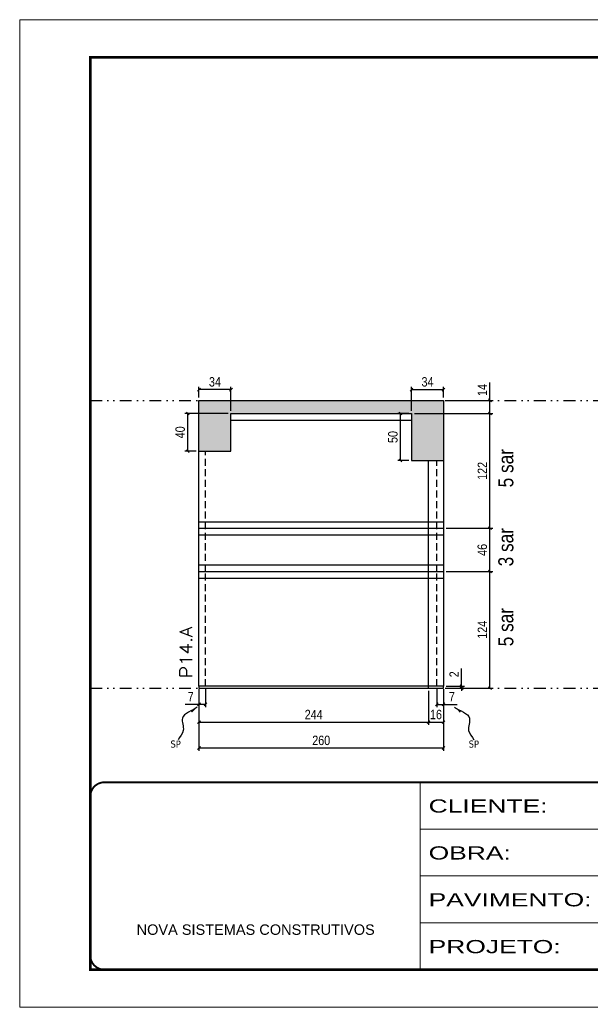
# Model space of a CAD drawing. Extents: x 14400 to 27878, y -21631 to 6985.
# Drawn here: x 14413 to 15022, y -957 to 93 of the extents above; entities that cross this region are included whole.
import ezdxf

# ---------------------------------------------------------------- set-up
doc = ezdxf.new("R2010")
doc.units = 0
for name, pattern in [('CONTINUO', [0]), ('DASHED', [0.75, 0.5, -0.25]), ('DIVIDE2', [0.625, 0.25, -0.125, 0, -0.125, 0, -0.125]), ('HIDDEN', [0.375, 0.25, -0.125])]:
    doc.linetypes.add(name, pattern=pattern)
for name, color, linetype in [('COTA', 241, 'Continuous'), ('NOMENCLATURA', 7, 'Continuous'), ('Nível', 160, 'Continuous'), ('Painéis', 200, 'Continuous'), ('SARR_2.2x7', 40, 'Continuous'), ('Sarrafo de Pressão', 42, 'HIDDEN'), ('texto', 7, 'Continuous')]:
    doc.layers.add(name, color=color, linetype=linetype)
for name, color, linetype, lineweight in [('Folhas', 255, 'Continuous', 9), ('SARRAFO DE PRESSAO', 251, 'DASHED', 9), ('Texto Seção', 7, 'Continuous', 15)]:
    doc.layers.add(name, color=color, linetype=linetype, lineweight=lineweight)
doc.styles.add('ARIAL', font='arial.ttf')
doc.styles.add('ARIAL_NARROW', font='ARIALN.TTF', dxfattribs={"height": 0.2})
doc.styles.add('COTA TECNICA', font='techl___.ttf', dxfattribs={"height": 10})
doc.styles.add('COTA TECNICA-50', font='techl___.ttf', dxfattribs={"height": 10})
doc.styles.add('REGUA-120', font='ROMANS.shx', dxfattribs={"height": 15})
doc.styles.get("Standard").update_dxf_attribs({"font": 'arial.ttf'})
doc.styles.add('Tecnologia', font='')
doc.styles.get('Tecnologia').set_extended_font_data('Forgotten Futurist')
doc.dimstyles.new('COTA PAINEL-50', dxfattribs={"dimtxt": 10, "dimasz": 3, "dimexe": 3, "dimexo": 3, "dimgap": 3, "dimtad": 1, "dimdec": 1, "dimzin": 12, "dimdsep": 46, "dimtxsty": 'COTA TECNICA-50', "dimblk1": 'OBLIQUE', "dimblk2": 'OBLIQUE', "dimsah": 1, "dimcen": 0.9, "dimclrd": 4, "dimclre": 4, "dimclrt": 240, "dimadec": 1, "dimazin": 3, "dimtfac": 1, "dimtdec": 1, "dimtmove": 0, "dimatfit": 3, "dimfxl": 1, "dimtolj": 1, "dimtzin": 12, "dimarcsym": 0})
doc.dimstyles.new('PAINEL', dxfattribs={"dimtxt": 10, "dimasz": 3, "dimexe": 3, "dimexo": 3, "dimgap": 3, "dimtad": 1, "dimdec": 1, "dimzin": 12, "dimdsep": 46, "dimtxsty": 'COTA TECNICA', "dimblk1": 'OBLIQUE', "dimblk2": 'OBLIQUE', "dimsah": 1, "dimcen": 0.9, "dimclrd": 4, "dimclre": 4, "dimclrt": 240, "dimadec": 1, "dimazin": 3, "dimtfac": 1, "dimtdec": 1, "dimtmove": 0, "dimatfit": 3, "dimfxl": 1, "dimtolj": 1, "dimtzin": 12, "dimarcsym": 0})
doc.dimstyles.get("Standard").update_dxf_attribs({"dimtxt": 0.18, "dimasz": 0.18, "dimexe": 0.18, "dimexo": 0.0625, "dimgap": 0.09, "dimtad": 0, "dimtih": 1, "dimtoh": 1, "dimdec": 4, "dimzin": 0, "dimdsep": 46, "dimtxsty": 'Standard', "dimcen": 0.09, "dimadec": 0, "dimazin": 0, "dimtfac": 1, "dimtdec": 4, "dimtofl": 0, "dimtmove": 0, "dimatfit": 3, "dimfxl": 1, "dimtolj": 1, "dimtzin": 0, "dimarcsym": 0})

# ---------------------------------------------------------------- blocks, each defined once
blk = doc.blocks.new('9999999999')
at = {"color": 30, "linetype": 'CONTINUO'}
for p, q in [((98564.6, 34230.2), (98564.6, 34429.4)), ((98564.6, 34379.6), (99584, 34379.6)), ((98564.6, 34329.8), (99488, 34329.8)), ((98564.6, 34280), (99488, 34280))]:
    blk.add_line(p, q, dxfattribs=at)
at = {"color": 30, "linetype": 'CONTINUO', "const_width": 2}
blk.add_lwpolyline([(99584, 34230.2), (99584, 34414.4, 0.414214), (99569, 34429.4), (98229, 34429.4, 0.414214), (98214, 34414.4), (98214, 34245.2, 0.414214), (98229, 34230.2), (99584, 34230.2)], format="xyb", dxfattribs=at)
at = {"layer": 'Folhas'}
blk.add_lwpolyline([(98139, 34190.2), (99624, 34190.2), (99624, 35240.2), (98139, 35240.2)], close=True, dxfattribs=at)
at = {"layer": 'Folhas', "color": 30, "const_width": 3}
blk.add_lwpolyline([(98214, 34230.2), (99584, 34230.2), (99584, 35200.2), (98214, 35200.2)], close=True, dxfattribs=at)
at = {"color": 7, "linetype": 'Continuous', "ltscale": 5, "style": 'ARIAL'}
blk.add_text('NOVA SISTEMAS CONSTRUTIVOS', height=11.059, dxfattribs=at).set_placement((98263.2, 34267.2))
at = {"layer": 'Folhas', "color": 7, "style": 'Tecnologia', "width": 1.5}
for s, p in [('CLIENTE:', (98573.7, 34397.2)), ('OBRA:', (98573.7, 34347.3)), ('PAVIMENTO:', (98573.7, 34297.5)), ('PROJETO:', (98573.7, 34247.7))]:
    blk.add_text(s, height=14, dxfattribs=at).set_placement(p)
blk = doc.blocks.new('_Oblique')
at = {"color": 0, "linetype": 'ByBlock', "lineweight": -2}
blk.add_line((-0.5, -0.5), (0.5, 0.5), dxfattribs=at)
blk = doc.blocks.new('*D1687')
at = {"layer": 'COTA', "color": 4, "lineweight": -2, "transparency": 16777216}
for p, q in [((14604, -618.4), (14604, -684.1)), ((14864, -618.4), (14864, -684.1)), ((14864, -681.1), (14604, -681.1))]:
    blk.add_line(p, q, dxfattribs=at)
at = {"layer": 'Defpoints', "color": 0, "transparency": 16777216}
for p in [(14604, -615.4), (14864, -615.4), (14604, -681.1)]:
    blk.add_point(p, dxfattribs=at)
at = {"layer": 'COTA', "color": 4, "lineweight": -2, "transparency": 16777216, "xscale": 3, "yscale": 3, "zscale": 3, "rotation": 180}
blk.add_blockref('_Oblique', (14604, -681.1), dxfattribs=at)
at = {"layer": 'COTA', "color": 4, "lineweight": -2, "transparency": 16777216, "xscale": 3, "yscale": 3, "zscale": 3}
blk.add_blockref('_Oblique', (14864, -681.1), dxfattribs=at)
at = {"layer": 'COTA', "color": 240, "transparency": 16777216, "insert": (14734, -673), "char_height": 10, "attachment_point": 5, "style": 'COTA TECNICA'}
blk.add_mtext('\\A1;260', dxfattribs=at)
blk = doc.blocks.new('*D1688')
at = {"layer": 'COTA', "color": 4, "lineweight": -2, "transparency": 16777216}
for p, q in [((14857, -618.4), (14857, -637.7)), ((14864, -620.4), (14864, -637.7)), ((14857, -634.7), (14864, -634.7)), ((14864, -634.7), (14878.7, -634.7))]:
    blk.add_line(p, q, dxfattribs=at)
at = {"layer": 'Defpoints', "color": 0, "transparency": 16777216}
for p in [(14857, -615.4), (14864, -617.4), (14864, -634.7)]:
    blk.add_point(p, dxfattribs=at)
at = {"layer": 'COTA', "color": 4, "lineweight": -2, "transparency": 16777216, "xscale": 3, "yscale": 3, "zscale": 3, "rotation": 180}
blk.add_blockref('_Oblique', (14857, -634.7), dxfattribs=at)
at = {"layer": 'COTA', "color": 4, "lineweight": -2, "transparency": 16777216, "xscale": 3, "yscale": 3, "zscale": 3}
blk.add_blockref('_Oblique', (14864, -634.7), dxfattribs=at)
at = {"layer": 'COTA', "color": 240, "transparency": 16777216, "insert": (14872.9, -626.6), "char_height": 10, "attachment_point": 5, "style": 'COTA TECNICA-50'}
blk.add_mtext('\\A1;7', dxfattribs=at)
blk = doc.blocks.new('*D1689')
at = {"layer": 'COTA', "color": 4, "lineweight": -2, "transparency": 16777216}
for p, q in [((14611, -618.4), (14611, -637.7)), ((14604, -620.4), (14604, -637.7)), ((14604, -634.7), (14589.3, -634.7)), ((14611, -634.7), (14604, -634.7))]:
    blk.add_line(p, q, dxfattribs=at)
at = {"layer": 'Defpoints', "color": 0, "transparency": 16777216}
for p in [(14604, -617.4), (14611, -615.4), (14604, -634.7)]:
    blk.add_point(p, dxfattribs=at)
at = {"layer": 'COTA', "color": 4, "lineweight": -2, "transparency": 16777216, "xscale": 3, "yscale": 3, "zscale": 3, "rotation": 180}
blk.add_blockref('_Oblique', (14604, -634.7), dxfattribs=at)
at = {"layer": 'COTA', "color": 4, "lineweight": -2, "transparency": 16777216, "xscale": 3, "yscale": 3, "zscale": 3}
blk.add_blockref('_Oblique', (14611, -634.7), dxfattribs=at)
at = {"layer": 'COTA', "color": 240, "transparency": 16777216, "insert": (14595.2, -626.6), "char_height": 10, "attachment_point": 5, "style": 'COTA TECNICA-50'}
blk.add_mtext('\\A1;7', dxfattribs=at)
blk = doc.blocks.new('*D1690')
at = {"layer": 'COTA', "color": 4, "lineweight": -2, "transparency": 16777216}
for p, q in [((14883.3, -615.4), (14883.3, -596.6)), ((14867, -615.4), (14886.3, -615.4)), ((14867, -617.4), (14886.3, -617.4)), ((14883.3, -617.4), (14883.3, -615.4)), ((14883.3, -617.4), (14883.3, -620.4))]:
    blk.add_line(p, q, dxfattribs=at)
at = {"layer": 'Defpoints', "color": 0, "transparency": 16777216}
for p in [(14864, -615.4), (14864, -617.4), (14883.3, -617.4)]:
    blk.add_point(p, dxfattribs=at)
at = {"layer": 'COTA', "color": 4, "lineweight": -2, "transparency": 16777216, "xscale": 3, "yscale": 3, "zscale": 3}
for p, rotation in [((14883.3, -615.4), 270), ((14883.3, -617.4), 90)]:
    blk.add_blockref('_Oblique', p, dxfattribs=dict(at, rotation=rotation))
at = {"layer": 'COTA', "color": 240, "transparency": 16777216, "insert": (14875.3, -602.7), "char_height": 10, "attachment_point": 5, "rotation": 90, "style": 'COTA TECNICA-50'}
blk.add_mtext('\\A1;2', dxfattribs=at)
blk = doc.blocks.new('*D1691')
at = {"layer": 'COTA', "color": 4, "linetype": 'ByBlock', "lineweight": -2, "transparency": 16777216}
for p, q in [((14867, -493.4), (14916.4, -493.4)), ((14913.4, -617.4), (14913.4, -493.4)), ((14867, -617.4), (14916.4, -617.4))]:
    blk.add_line(p, q, dxfattribs=at)
at = {"layer": 'Defpoints', "color": 0, "linetype": 'ByBlock', "transparency": 16777216}
for p in [(14864, -493.4), (14913.4, -493.4), (14864, -617.4)]:
    blk.add_point(p, dxfattribs=at)
at = {"layer": 'COTA', "color": 4, "linetype": 'ByBlock', "lineweight": -2, "transparency": 16777216, "xscale": 3, "yscale": 3, "zscale": 3}
for p, rotation in [((14913.4, -493.4), 90), ((14913.4, -617.4), 270)]:
    blk.add_blockref('_Oblique', p, dxfattribs=dict(at, rotation=rotation))
at = {"layer": 'COTA', "color": 240, "linetype": 'ByBlock', "transparency": 16777216, "insert": (14905.3, -555.4), "char_height": 10, "attachment_point": 5, "rotation": 90, "style": 'COTA TECNICA'}
blk.add_mtext('\\A1;124', dxfattribs=at)
blk = doc.blocks.new('*D1692')
at = {"layer": 'COTA', "color": 4, "lineweight": -2, "transparency": 16777216}
for p, q in [((14848, -620.4), (14848, -656.6)), ((14864, -620.4), (14864, -656.6)), ((14848, -653.6), (14864, -653.6))]:
    blk.add_line(p, q, dxfattribs=at)
at = {"layer": 'Defpoints', "color": 0, "transparency": 16777216}
for p in [(14848, -617.4), (14864, -617.4), (14864, -653.6)]:
    blk.add_point(p, dxfattribs=at)
at = {"layer": 'COTA', "color": 4, "lineweight": -2, "transparency": 16777216, "xscale": 3, "yscale": 3, "zscale": 3, "rotation": 180}
blk.add_blockref('_Oblique', (14848, -653.6), dxfattribs=at)
at = {"layer": 'COTA', "color": 4, "lineweight": -2, "transparency": 16777216, "xscale": 3, "yscale": 3, "zscale": 3}
blk.add_blockref('_Oblique', (14864, -653.6), dxfattribs=at)
at = {"layer": 'COTA', "color": 240, "transparency": 16777216, "insert": (14856, -645.5), "char_height": 10, "attachment_point": 5, "style": 'COTA TECNICA'}
blk.add_mtext('\\A1;16', dxfattribs=at)
blk = doc.blocks.new('*D1693')
at = {"layer": 'COTA', "color": 4, "lineweight": -2, "transparency": 16777216}
for p, q in [((14604, -620.4), (14604, -656.6)), ((14848, -620.4), (14848, -656.6)), ((14604, -653.6), (14848, -653.6))]:
    blk.add_line(p, q, dxfattribs=at)
at = {"layer": 'Defpoints', "color": 0, "transparency": 16777216}
for p in [(14604, -617.4), (14848, -617.4), (14848, -653.6)]:
    blk.add_point(p, dxfattribs=at)
at = {"layer": 'COTA', "color": 4, "lineweight": -2, "transparency": 16777216, "xscale": 3, "yscale": 3, "zscale": 3, "rotation": 180}
blk.add_blockref('_Oblique', (14604, -653.6), dxfattribs=at)
at = {"layer": 'COTA', "color": 4, "lineweight": -2, "transparency": 16777216, "xscale": 3, "yscale": 3, "zscale": 3}
blk.add_blockref('_Oblique', (14848, -653.6), dxfattribs=at)
at = {"layer": 'COTA', "color": 240, "transparency": 16777216, "insert": (14726, -645.5), "char_height": 10, "attachment_point": 5, "style": 'COTA TECNICA'}
blk.add_mtext('\\A1;244', dxfattribs=at)
blk = doc.blocks.new('*D1701')
at = {"layer": 'COTA', "color": 4, "lineweight": -2, "transparency": 16777216}
for p, q in [((14604, -308.4), (14604, -297)), ((14638, -300), (14604, -300)), ((14638, -322.4), (14638, -297))]:
    blk.add_line(p, q, dxfattribs=at)
at = {"layer": 'Defpoints', "color": 0, "transparency": 16777216}
for p in [(14604, -300), (14604, -311.4), (14638, -325.4)]:
    blk.add_point(p, dxfattribs=at)
at = {"layer": 'COTA', "color": 4, "lineweight": -2, "transparency": 16777216, "xscale": 3, "yscale": 3, "zscale": 3, "rotation": 180}
blk.add_blockref('_Oblique', (14604, -300), dxfattribs=at)
at = {"layer": 'COTA', "color": 4, "lineweight": -2, "transparency": 16777216, "xscale": 3, "yscale": 3, "zscale": 3}
blk.add_blockref('_Oblique', (14638, -300), dxfattribs=at)
at = {"layer": 'COTA', "color": 240, "transparency": 16777216, "insert": (14621, -291.8), "char_height": 10, "attachment_point": 5, "style": 'COTA TECNICA'}
blk.add_mtext('\\A1;34', dxfattribs=at)
blk = doc.blocks.new('*D1702')
at = {"layer": 'COTA', "color": 4, "lineweight": -2, "transparency": 16777216}
for p, q in [((14830, -322.4), (14830, -297)), ((14830, -300), (14864, -300)), ((14864, -308.4), (14864, -297))]:
    blk.add_line(p, q, dxfattribs=at)
at = {"layer": 'Defpoints', "color": 0, "transparency": 16777216}
for p in [(14864, -300), (14864, -311.4), (14830, -325.4)]:
    blk.add_point(p, dxfattribs=at)
at = {"layer": 'COTA', "color": 4, "lineweight": -2, "transparency": 16777216, "xscale": 3, "yscale": 3, "zscale": 3, "rotation": 180}
blk.add_blockref('_Oblique', (14830, -300), dxfattribs=at)
at = {"layer": 'COTA', "color": 4, "lineweight": -2, "transparency": 16777216, "xscale": 3, "yscale": 3, "zscale": 3}
blk.add_blockref('_Oblique', (14864, -300), dxfattribs=at)
at = {"layer": 'COTA', "color": 240, "transparency": 16777216, "insert": (14847, -291.8), "char_height": 10, "attachment_point": 5, "style": 'COTA TECNICA'}
blk.add_mtext('\\A1;34', dxfattribs=at)
blk = doc.blocks.new('*D1703')
at = {"layer": 'COTA', "color": 4, "lineweight": -2, "transparency": 16777216}
for p, q in [((14635, -325.4), (14589.1, -325.4)), ((14592.1, -365.4), (14592.1, -325.4)), ((14601, -365.4), (14589.1, -365.4))]:
    blk.add_line(p, q, dxfattribs=at)
at = {"layer": 'Defpoints', "color": 0, "transparency": 16777216}
for p in [(14592.1, -325.4), (14638, -325.4), (14604, -365.4)]:
    blk.add_point(p, dxfattribs=at)
at = {"layer": 'COTA', "color": 4, "lineweight": -2, "transparency": 16777216, "xscale": 3, "yscale": 3, "zscale": 3}
for p, rotation in [((14592.1, -325.4), 90), ((14592.1, -365.4), 270)]:
    blk.add_blockref('_Oblique', p, dxfattribs=dict(at, rotation=rotation))
at = {"layer": 'COTA', "color": 240, "transparency": 16777216, "insert": (14584, -345.4), "char_height": 10, "attachment_point": 5, "rotation": 90, "style": 'COTA TECNICA'}
blk.add_mtext('\\A1;40', dxfattribs=at)
blk = doc.blocks.new('*D1704')
at = {"layer": 'COTA', "color": 4, "lineweight": -2, "transparency": 16777216}
for p, q in [((14827, -325.4), (14815.3, -325.4)), ((14818.3, -375.4), (14818.3, -325.4)), ((14827, -375.4), (14815.3, -375.4))]:
    blk.add_line(p, q, dxfattribs=at)
at = {"layer": 'Defpoints', "color": 0, "transparency": 16777216}
for p in [(14818.3, -325.4), (14830, -325.4), (14830, -375.4)]:
    blk.add_point(p, dxfattribs=at)
at = {"layer": 'COTA', "color": 4, "lineweight": -2, "transparency": 16777216, "xscale": 3, "yscale": 3, "zscale": 3}
for p, rotation in [((14818.3, -325.4), 90), ((14818.3, -375.4), 270)]:
    blk.add_blockref('_Oblique', p, dxfattribs=dict(at, rotation=rotation))
at = {"layer": 'COTA', "color": 240, "transparency": 16777216, "insert": (14810.2, -350.4), "char_height": 10, "attachment_point": 5, "rotation": 90, "style": 'COTA TECNICA'}
blk.add_mtext('\\A1;50', dxfattribs=at)
blk = doc.blocks.new('*D1723')
at = {"layer": 'COTA', "color": 4, "lineweight": -2, "transparency": 16777216}
for p, q in [((14867, -447.4), (14916.4, -447.4)), ((14913.4, -493.4), (14913.4, -447.4)), ((14867, -493.4), (14916.4, -493.4))]:
    blk.add_line(p, q, dxfattribs=at)
at = {"layer": 'Defpoints', "color": 0, "transparency": 16777216}
for p in [(14864, -447.4), (14913.4, -447.4), (14864, -493.4)]:
    blk.add_point(p, dxfattribs=at)
at = {"layer": 'COTA', "color": 4, "lineweight": -2, "transparency": 16777216, "xscale": 3, "yscale": 3, "zscale": 3}
for p, rotation in [((14913.4, -447.4), 90), ((14913.4, -493.4), 270)]:
    blk.add_blockref('_Oblique', p, dxfattribs=dict(at, rotation=rotation))
at = {"layer": 'COTA', "color": 240, "transparency": 16777216, "insert": (14905.3, -470.4), "char_height": 10, "attachment_point": 5, "rotation": 90, "style": 'COTA TECNICA'}
blk.add_mtext('\\A1;46', dxfattribs=at)
blk = doc.blocks.new('*D1724')
at = {"layer": 'COTA', "color": 4, "lineweight": -2, "transparency": 16777216}
for p, q in [((14833, -325.4), (14916.4, -325.4)), ((14913.4, -447.4), (14913.4, -325.4)), ((14867, -447.4), (14916.4, -447.4))]:
    blk.add_line(p, q, dxfattribs=at)
at = {"layer": 'Defpoints', "color": 0, "transparency": 16777216}
for p in [(14830, -325.4), (14913.4, -325.4), (14864, -447.4)]:
    blk.add_point(p, dxfattribs=at)
at = {"layer": 'COTA', "color": 4, "lineweight": -2, "transparency": 16777216, "xscale": 3, "yscale": 3, "zscale": 3}
for p, rotation in [((14913.4, -325.4), 90), ((14913.4, -447.4), 270)]:
    blk.add_blockref('_Oblique', p, dxfattribs=dict(at, rotation=rotation))
at = {"layer": 'COTA', "color": 240, "transparency": 16777216, "insert": (14905.3, -386.4), "char_height": 10, "attachment_point": 5, "rotation": 90, "style": 'COTA TECNICA'}
blk.add_mtext('\\A1;122', dxfattribs=at)
blk = doc.blocks.new('*D1725')
at = {"layer": 'COTA', "color": 4, "lineweight": -2, "transparency": 16777216}
for p, q in [((14913.4, -311.4), (14913.4, -292.3)), ((14867, -311.4), (14916.4, -311.4)), ((14913.4, -325.4), (14913.4, -311.4)), ((14833, -325.4), (14916.4, -325.4))]:
    blk.add_line(p, q, dxfattribs=at)
at = {"layer": 'Defpoints', "color": 0, "transparency": 16777216}
for p in [(14864, -311.4), (14913.4, -311.4), (14830, -325.4)]:
    blk.add_point(p, dxfattribs=at)
at = {"layer": 'COTA', "color": 4, "lineweight": -2, "transparency": 16777216, "xscale": 3, "yscale": 3, "zscale": 3}
for p, rotation in [((14913.4, -311.4), 90), ((14913.4, -325.4), 270)]:
    blk.add_blockref('_Oblique', p, dxfattribs=dict(at, rotation=rotation))
at = {"layer": 'COTA', "color": 240, "transparency": 16777216, "insert": (14905.3, -300.4), "char_height": 10, "attachment_point": 5, "rotation": 90, "style": 'COTA TECNICA'}
blk.add_mtext('\\A1;14', dxfattribs=at)

msp = doc.modelspace()

# ---------------------------------------------------------------- hatches: boundary and pattern name
at = {"layer": 'COTA'}
h = msp.add_hatch(dxfattribs=at)
h.set_pattern_fill('AR-CONC', color=256, scale=0.03)
h.set_pattern_definition([(50, (2e-12, -55), (5.4655401, -0.4781726), [0.5715, -6.2865]), (355, (2e-12, -55), (-1.0573026, 5.7317054), [0.4572, -5.0292175]), (100.451445, (0.4555, -55.04), (4.4082374, 5.2535326), [0.4857003, -5.3427073]), (46.1842, (2e-12, -53.476), (8.1323712, -1.2612698), [0.85725, -9.42975]), (96.63556, (0.678, -53.581), (7.122124, 7.4227837), [0.7285507, -8.0140682]), (351.18415, (2e-12, -53.476), (7.122124, 7.4227837), [0.685799, -7.543792]), (21, (0.762, -53.857), (4.5484317, -3.067956), [0.5715, -6.2865]), (326, (0.762, -53.857), (1.8540609, 5.525639), [0.4572, -5.0292]), (71.451445, (1.141, -54.1127), (6.4024926, 2.457683), [0.4857003, -5.3426981]), (37.5, (2e-12, -55), (0.0926581, 2.53665117), [0, -4.96824, 0, -5.1054, 0, -5.04825]), (7.5, (2e-12, -55), (2.0045899, 3.00541724), [0, -2.91084, 0, -4.85394, 0, -1.92405]), (327.5, (-1.6993, -55), (4.06771786, -0.17186232), [0, -1.905, 0, -5.9436, 0, -7.8867]), (317.5, (-2.4613, -55), (4.4438754, 0.7627947), [0, -2.4765, 0, -3.94716, 0, -5.6007])])
h.paths.add_polyline_path([(14864.018, -311.44), (14604.018, -311.44), (14604.018, -365.44), (14638.018, -365.44), (14638.018, -325.44), (14830.018, -325.44), (14830.018, -375.44), (14864.018, -375.44)])

# ---------------------------------------------------------------- linework, layer by layer
for p, q in [((14604.018, -365.44), (14604.018, -311.44)), ((14604.018, -311.44), (14864.018, -311.44)), ((14864.018, -311.44), (14864.018, -375.44))]:
    msp.add_line(p, q, dxfattribs=at)
at = {"layer": 'Nível', "color": 4, "linetype": 'DIVIDE2', "ltscale": 50}
for p, q in [((14488.467, -311.44), (15858.467, -311.44)), ((14488.467, -617.44), (15858.467, -617.44))]:
    msp.add_line(p, q, dxfattribs=at)
at = {"layer": 'Painéis'}
for p, q in [((14638.018, -365.44), (14638.018, -325.44)), ((14638.018, -325.44), (14830.018, -325.44)), ((14830.018, -325.44), (14830.018, -375.44)), ((14604.018, -615.44), (14604.018, -365.44)), ((14604.018, -365.44), (14638.018, -365.44)), ((14830.018, -375.44), (14864.018, -375.44)), ((14848.018, -617.44), (14848.018, -375.44)), ((14864.018, -375.44), (14864.018, -615.44)), ((14604.018, -447.44), (14864.018, -447.44)), ((14604.018, -493.44), (14864.018, -493.44))]:
    msp.add_line(p, q, dxfattribs=at)
msp.add_lwpolyline([(14864.018, -615.44), (14604.018, -615.44), (14604.018, -617.44), (14864.018, -617.44)], close=True, dxfattribs=at)
at = {"layer": 'SARR_2.2x7'}
for p, q in [((14638.018, -332.44), (14830.018, -332.44)), ((14604.018, -440.44), (14864.018, -440.44)), ((14604.018, -454.44), (14864.018, -454.44)), ((14604.018, -486.44), (14864.018, -486.44)), ((14604.018, -500.44), (14864.018, -500.44))]:
    msp.add_line(p, q, dxfattribs=at)
at = {"layer": 'Sarrafo de Pressão', "ltscale": 30}
for p, q in [((14611.018, -493.44), (14611.018, -365.44)), ((14857.018, -493.44), (14857.018, -375.44)), ((14611.018, -615.44), (14611.018, -493.44)), ((14857.018, -615.44), (14857.018, -493.44))]:
    msp.add_line(p, q, dxfattribs=at)

# ---------------------------------------------------------------- block references
at = {"layer": 'SARRAFO DE PRESSAO', "color": 6, "linetype": 'ByBlock'}
msp.add_blockref('9999999999', (-83725.511, -35146.928), dxfattribs=at)

# ---------------------------------------------------------------- texts
at = {"layer": 'NOMENCLATURA', "style": 'ARIAL_NARROW'}
for s, p in [('5 sar', (14938.261, -403.921)), ('3 sar', (14938.261, -487.921)), ('5 sar', (14938.261, -572.921))]:
    msp.add_text(s, height=16, rotation=90, dxfattribs=at).set_placement(p)
at = {"layer": 'texto', "color": 0, "char_height": 7.5, "attachment_point": 5}
for insert in [(14579.241, -676.931), (14896.265, -676.931)]:
    msp.add_mtext('{\\fTahoma|b0|i0|c0|p34;\\C4;SP}', dxfattribs=dict(at, insert=insert))
at = {"layer": 'Texto Seção', "style": 'REGUA-120', "width": 1.1}
msp.add_text('P14.A', height=13, rotation=90, dxfattribs=at).set_placement((14596.769, -606.677))

# ---------------------------------------------------------------- dimensions: what is measured, and where the dimension line sits
at = {"layer": 'COTA'}
for base, p1, p2, dimstyle, picture, middle in [((14604.018, -299.97), (14638.018, -325.44), (14604.018, -311.44), 'PAINEL', '*D1701', (14621.018, -291.75)), ((14864.018, -299.97), (14830.018, -325.44), (14864.018, -311.44), 'PAINEL', '*D1702', (14847.018, -291.75)), ((14848.018, -653.62), (14604.018, -617.44), (14848.018, -617.44), 'PAINEL', '*D1693', (14726.018, -645.547)), ((14864.018, -634.682), (14857.018, -615.44), (14864.018, -617.44), 'COTA PAINEL-50', '*D1688', (14872.883, -626.609))]:
    dim = msp.add_linear_dim(base=base, p1=p1, p2=p2, dimstyle=dimstyle, dxfattribs=at)
    dim.commit()
    dim.dimension.update_dxf_attribs({"geometry": picture, "text_midpoint": middle})
for base, p1, p2, angle, dimstyle, picture, middle in [((14913.385, -311.44), (14830.018, -325.44), (14864.018, -311.44), 90, 'PAINEL', '*D1725', (14905.312, -300.382)), ((14592.142, -325.44), (14604.018, -365.44), (14638.018, -325.44), 90, 'PAINEL', '*D1703', (14584.039, -345.44)), ((14818.307, -325.44), (14830.018, -375.44), (14830.018, -325.44), 90, 'PAINEL', '*D1704', (14810.197, -350.44)), ((14913.385, -447.44), (14864.018, -493.44), (14864.018, -447.44), 90, 'PAINEL', '*D1723', (14905.283, -470.44)), ((14604.018, -634.682), (14611.018, -615.44), (14604.018, -617.44), 180, 'COTA PAINEL-50', '*D1689', (14595.152, -626.609))]:
    dim = msp.add_linear_dim(base=base, p1=p1, p2=p2, angle=angle, dimstyle=dimstyle, dxfattribs=at)
    dim.commit()
    dim.dimension.update_dxf_attribs({"geometry": picture, "text_midpoint": middle})
for base, p1, p2, angle, override, picture, middle in [((14913.385, -325.44), (14864.018, -447.44), (14830.018, -325.44), 90, {"dimtmove": 1}, '*D1724', (14905.327, -386.44)), ((14604.018, -681.058), (14864.018, -615.44), (14604.018, -615.44), 180, {"dimarcsym": 2}, '*D1687', (14734.018, -672.955))]:
    dim = msp.add_linear_dim(base=base, p1=p1, p2=p2, angle=angle, dimstyle='PAINEL', override=override, dxfattribs=at)
    dim.commit()
    dim.dimension.update_dxf_attribs({"geometry": picture, "text_midpoint": middle})
at = {"layer": 'COTA', "linetype": 'ByBlock'}
dim = msp.add_aligned_dim(p1=(14864.018, -617.44), p2=(14864.018, -493.44), distance=-49.367, dimstyle='PAINEL', dxfattribs=at)
dim.commit()
dim.dimension.update_dxf_attribs({"geometry": '*D1691', "text_midpoint": (14905.312, -555.44)})
at = {"layer": 'COTA'}
dim = msp.add_linear_dim(base=(14883.276, -617.44), p1=(14864.018, -615.44), p2=(14864.018, -617.44), angle=90, dimstyle='COTA PAINEL-50', dxfattribs=at)
dim.commit()
dim.dimension.update_dxf_attribs({"geometry": '*D1690', "text_midpoint": (14883.276, -602.693), "dimtype": 160})
dim = msp.add_linear_dim(base=(14864.018, -653.62), p1=(14848.018, -617.44), p2=(14864.018, -617.44), dimstyle='PAINEL', override={"dimtmove": 1}, dxfattribs=at)
dim.commit()
dim.dimension.update_dxf_attribs({"geometry": '*D1692', "text_midpoint": (14856.018, -653.62), "dimtype": 160})

# ---------------------------------------------------------------- leaders
at = {"layer": 'COTA', "path_type": 1}
for points in [[(14602.189, -637.621), (14586.404, -649.456), (14587.329, -662.462), (14581.776, -672.244)], [(14875.847, -637.621), (14891.632, -649.456), (14890.707, -662.462), (14896.26, -672.244)]]:
    msp.add_leader(points, dimstyle='Standard', override={"dimasz": 8}, dxfattribs=at)

doc.saveas('drawing.dxf')
